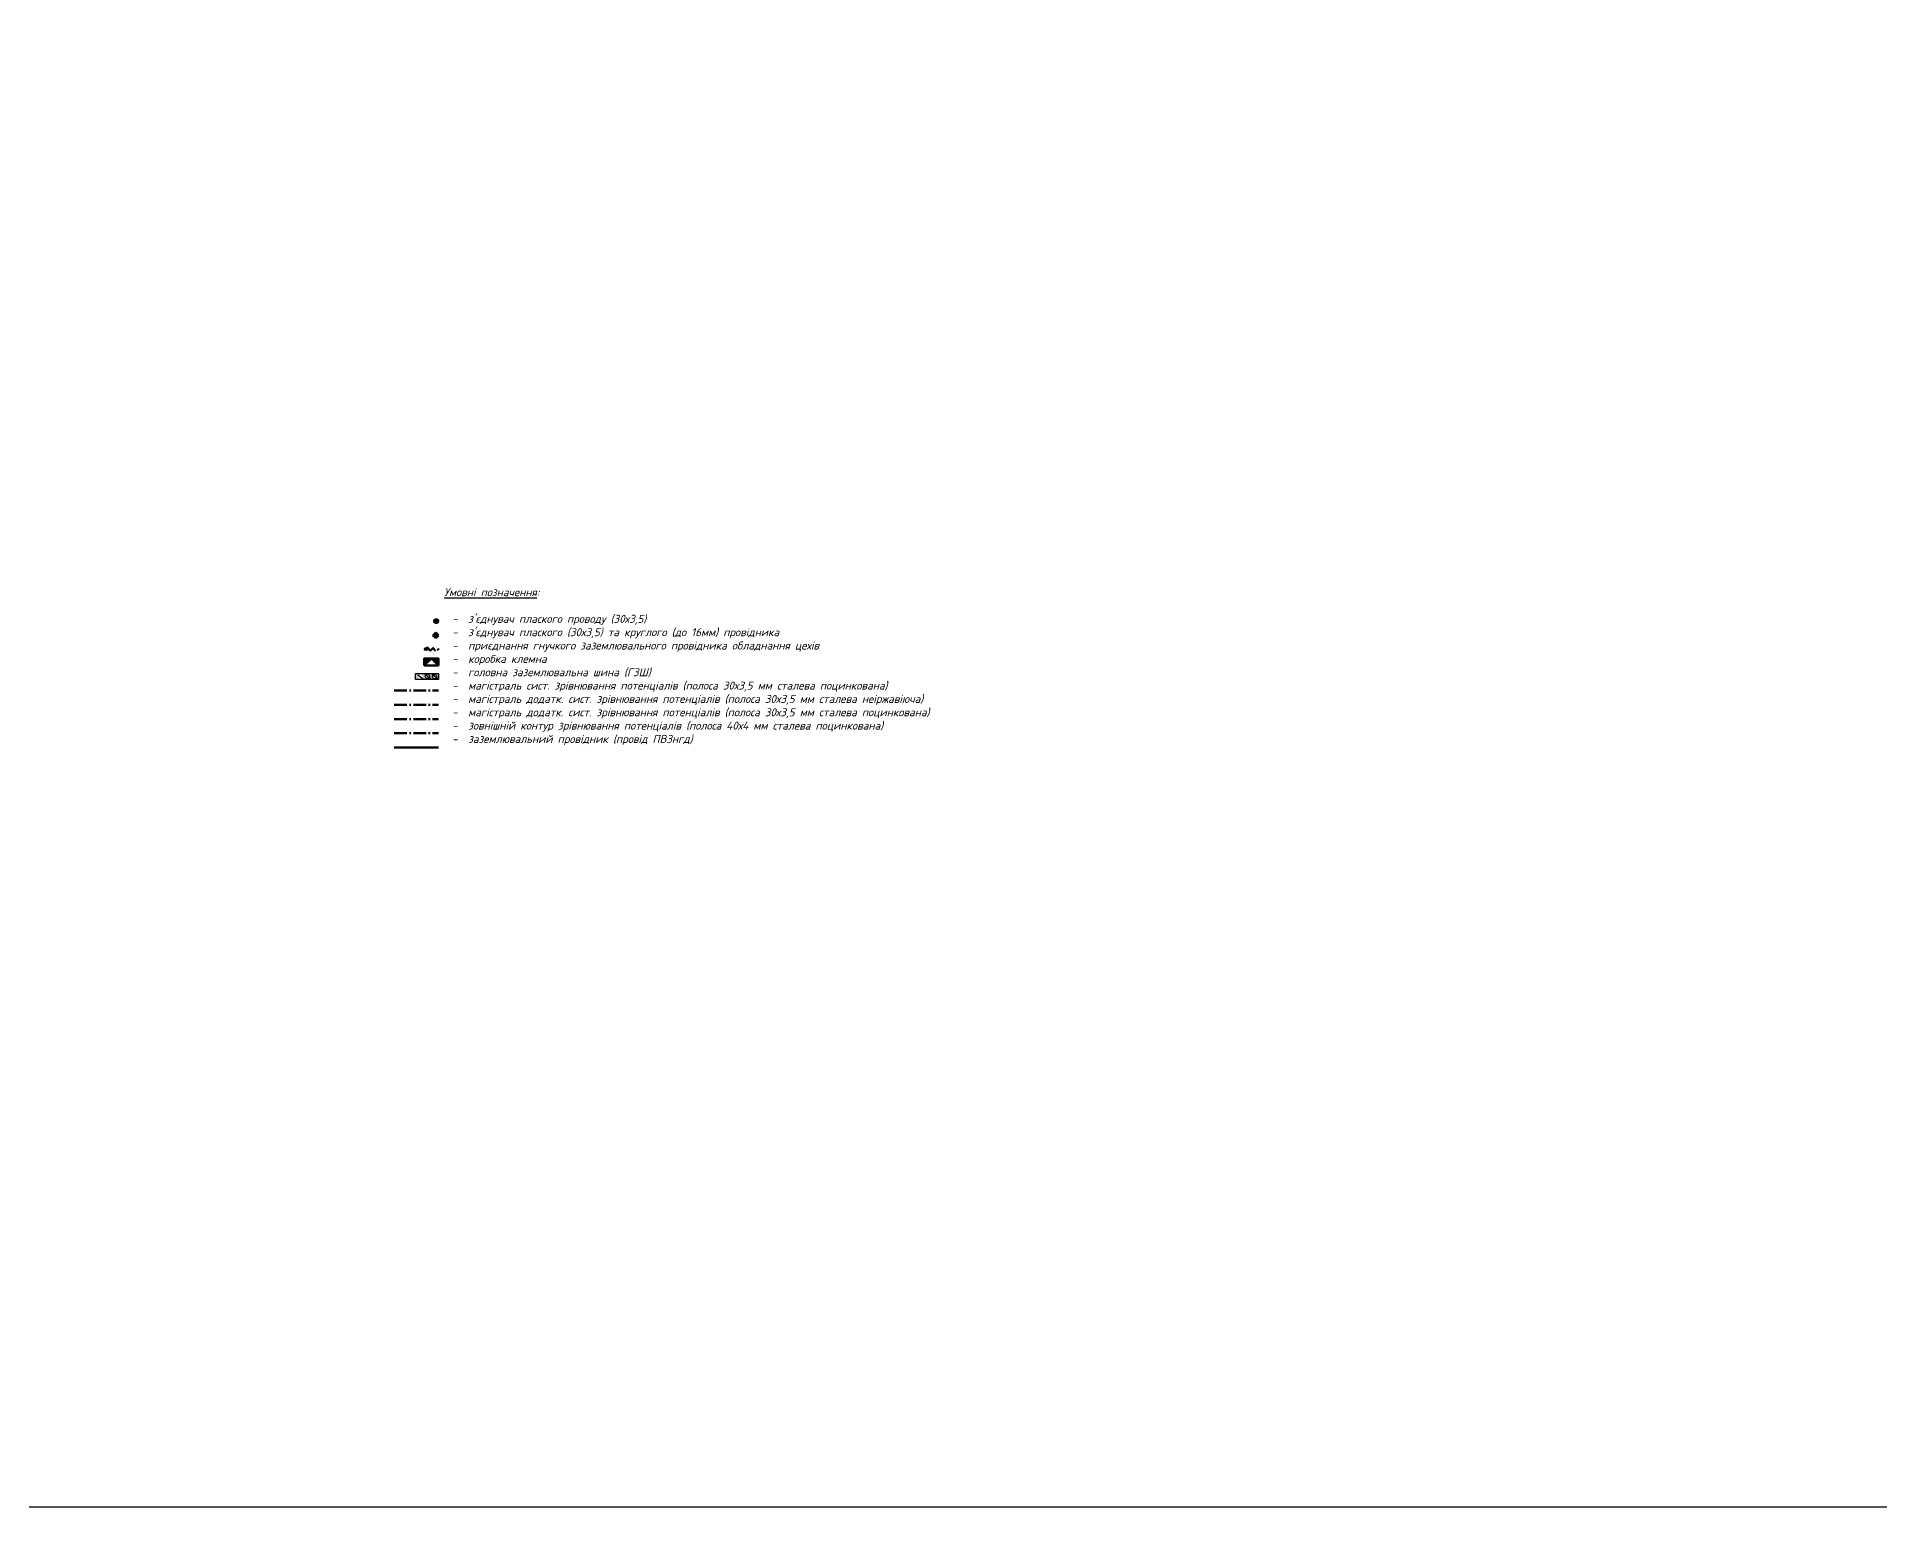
# Model space of a CAD drawing. Header units: millimetres. Extents: x 0 to 878967, y 0 to 534985.
# Drawn here: x 115098 to 230196, y 0 to 91833 of the extents above; entities that cross this region are included whole.
import ezdxf

# ---------------------------------------------------------------- set-up
doc = ezdxf.new("R2010")
doc.units = ezdxf.units.MM
doc.linetypes.add('DASHED', pattern=[9.525, 6.35, -3.175])
doc.linetypes.add('gost6', pattern=[12, 8, -1.5, 1, -1.5])
doc.layers.add('арх.', color=7, linetype='Continuous')
for name, color, linetype, lineweight in [('Заземл.провідник', 96, 'Continuous', 50), ('Заземлення', 7, 'gost6', 50), ('Привязки', 7, 'Continuous', 18)]:
    doc.layers.add(name, color=color, linetype=linetype, lineweight=lineweight)
doc.styles.add('ISO', font='isocpeui.ttf')

# ---------------------------------------------------------------- blocks, each defined once
blk = doc.blocks.new('61420040')
at = {"lineweight": 50}
for p, q in [((0, 0), (6, 0)), ((0, -3), (3, 0)), ((0, -1.92), (1.92, 0)), ((0, -2.59), (2.59, 0)), ((0, -2.68), (2.68, 0)), ((0, -3), (3, 0)), ((0, -3), (0, 0)), ((0, -1.52), (1.52, 0)), ((0, -1.61), (1.61, 0)), ((3, 0), (6, -3)), ((6, -1.54), (4.46, 0)), ((6, -1.49), (4.51, 0)), ((6, -1.45), (4.55, 0)), ((6, -1.36), (4.64, 0)), ((6, -1.31), (4.69, 0)), ((6, -1.27), (4.73, 0)), ((6, -1.22), (4.78, 0)), ((6, -1.18), (4.82, 0)), ((6, -1.13), (4.87, 0)), ((6, -1), (5, 0)), ((6, -0.95), (5.05, 0)), ((6, -0.91), (5.09, 0)), ((6, -0.86), (5.14, 0)), ((6, -0.82), (5.18, 0)), ((6, -0.77), (5.23, 0)), ((6, -0.68), (5.32, 0)), ((6, -0.59), (5.41, 0)), ((6, -0.55), (5.45, 0)), ((6, -0.5), (5.5, 0)), ((6, -0.46), (5.54, 0)), ((6, -0.41), (5.59, 0)), ((6, -0.37), (5.63, 0)), ((6, -0.32), (5.68, 0)), ((6, -0.28), (5.72, 0)), ((6, -0.23), (5.77, 0)), ((6, -0.19), (5.81, 0)), ((6, -0.14), (5.86, 0)), ((6, -0.1), (5.9, 0)), ((6, -0.05), (5.95, 0)), ((6, -0.01), (5.99, 0)), ((6, 0), (6, -3)), ((0, -1.87), (1.87, 0)), ((0, -1.96), (1.96, 0)), ((0, -2.01), (2.01, 0)), ((0, -2.05), (2.05, 0)), ((0, -2.1), (2.1, 0)), ((0, -2.14), (2.14, 0)), ((0, -2.19), (2.19, 0)), ((0, -2.23), (2.23, 0)), ((0, -2.28), (2.28, 0)), ((0, -2.32), (2.32, 0)), ((0, -2.37), (2.37, 0)), ((0, -2.41), (2.41, 0)), ((0, -2.46), (2.46, 0)), ((0, -2.5), (2.5, 0)), ((0, -2.55), (2.55, 0)), ((0, -2.64), (2.64, 0)), ((0, -2.73), (2.73, 0)), ((0, -2.77), (2.77, 0)), ((0, -2.82), (2.82, 0)), ((0, -2.86), (2.86, 0)), ((0, -2.91), (2.91, 0)), ((0, -2.95), (2.95, 0)), ((0, -0.03), (0.03, 0)), ((0, -0.08), (0.08, 0)), ((0, -0.12), (0.12, 0)), ((0, -0.17), (0.17, 0)), ((0, -0.21), (0.21, 0)), ((0, -0.26), (0.26, 0)), ((0, -0.3), (0.3, 0)), ((0, -0.35), (0.35, 0)), ((0, -0.39), (0.39, 0)), ((0, -0.44), (0.44, 0)), ((0, -0.48), (0.48, 0)), ((0, -0.53), (0.53, 0)), ((0, -0.57), (0.57, 0)), ((0, -0.62), (0.62, 0)), ((0, -0.66), (0.66, 0)), ((0, -0.71), (0.71, 0)), ((0, -0.75), (0.75, 0)), ((0, -0.8), (0.8, 0)), ((0, -0.84), (0.84, 0)), ((0, -0.89), (0.89, 0)), ((0, -0.93), (0.93, 0)), ((0, -0.98), (0.98, 0)), ((0, -1.02), (1.02, 0)), ((0, -1.07), (1.07, 0)), ((0, -1.11), (1.11, 0)), ((0, -1.16), (1.16, 0)), ((0, -1.2), (1.2, 0)), ((0, -1.25), (1.25, 0)), ((0, -1.29), (1.29, 0)), ((0, -1.34), (1.34, 0)), ((0, -1.38), (1.38, 0)), ((0, -1.43), (1.43, 0)), ((0, -1.47), (1.47, 0)), ((0, -1.56), (1.56, 0)), ((0, -1.65), (1.65, 0)), ((0, -1.69), (1.69, 0)), ((0, -1.74), (1.74, 0)), ((0, -1.78), (1.78, 0)), ((0, -1.83), (1.83, 0)), ((6, -3), (0, -3)), ((6, -2.97), (3.03, 0)), ((6, -2.93), (3.07, 0)), ((6, -2.88), (3.12, 0)), ((6, -2.84), (3.16, 0)), ((6, -2.79), (3.21, 0)), ((6, -2.75), (3.25, 0)), ((6, -2.7), (3.3, 0)), ((6, -2.66), (3.34, 0)), ((6, -2.61), (3.39, 0)), ((6, -2.57), (3.43, 0)), ((6, -2.52), (3.48, 0)), ((6, -2.48), (3.52, 0)), ((6, -2.43), (3.57, 0)), ((6, -2.39), (3.61, 0)), ((6, -2.34), (3.66, 0)), ((6, -2.3), (3.7, 0)), ((6, -2.25), (3.75, 0)), ((6, -2.21), (3.79, 0)), ((6, -2.16), (3.84, 0)), ((6, -2.12), (3.88, 0)), ((6, -2.07), (3.93, 0)), ((6, -2.03), (3.97, 0)), ((6, -1.98), (4.02, 0)), ((6, -1.94), (4.06, 0)), ((6, -1.89), (4.11, 0)), ((6, -1.85), (4.15, 0)), ((6, -1.8), (4.2, 0)), ((6, -1.76), (4.24, 0)), ((6, -1.71), (4.29, 0)), ((6, -1.67), (4.33, 0)), ((6, -1.63), (4.37, 0)), ((6, -1.58), (4.42, 0)), ((6, -1.4), (4.6, 0)), ((6, -1.09), (4.91, 0)), ((6, -1.04), (4.96, 0)), ((6, -0.73), (5.27, 0)), ((6, -0.64), (5.36, 0))]:
    blk.add_line(p, q, dxfattribs=at)

msp = doc.modelspace()

# ---------------------------------------------------------------- hatches: boundary and pattern name
h = msp.add_hatch(color=256)
h.dxf.hatch_style = 1
h.paths.add_polyline_path([(140198.1, 55340.8, 0.41421356), (140048.1, 55490.8), (140048.1, 55190.8, 0.41421356)])
h.paths.add_polyline_path([(140048.1, 55340.8), (139898.1, 55340.8, 0.41421356), (140048.1, 55190.8)])
h.paths.add_polyline_path([(140048.1, 55450.9), (140005, 55484.5, 0.33113096), (139898.1, 55340.8), (140048.1, 55340.8)])
h.paths.add_polyline_path([(140048.1, 55490.8, 0.07306155), (140005, 55484.5), (140048.1, 55450.9)])
at = {"lineweight": 25}
h = msp.add_hatch(color=256, dxfattribs=at)
h.paths.add_polyline_path([(140209.8, 51688.9), (140209.8, 52063.4), (138755.7, 52063.4), (138755.7, 51688.9)])
edge = h.paths.add_edge_path(flags=16)
edge.add_arc((139944.9, 51876.2), 135.3, 0, 360)
edge = h.paths.add_edge_path(flags=16)
edge.add_arc((139497.3, 51876.2), 135.3, 0, 360)
edge = h.paths.add_edge_path(flags=16)
edge.add_arc((139063, 51876.2), 135.3, 0, 360)
at = {"layer": 'Заземлення', "ltscale": 100}
h = msp.add_hatch(color=256, dxfattribs=at)
h.dxf.hatch_style = 1
h.paths.add_polyline_path([(140198.1, 54446.2), (140021.3, 54623), (139844.6, 54446.2), (140021.3, 54269.5)])

# ---------------------------------------------------------------- linework, layer by layer
at = {"lineweight": 25}
for p, q in [((138906.4, 51982), (139260.4, 51718.1)), ((139340.7, 52020.4), (139694.6, 51756.4)), ((139788.3, 52012.1), (140142.3, 51748.1))]:
    msp.add_line(p, q, dxfattribs=at)
at = {"color": 3}
msp.add_lwpolyline([(0, 350167.6), (878967.5, 350167.6), (878967.5, 0), (0, 0)], close=True, dxfattribs=at)
at = {"lineweight": 25}
msp.add_lwpolyline([(140198.1, 52063.3), (140198.1, 51688.8), (138755.7, 51688.9), (138755.7, 52063.4)], close=True, dxfattribs=at)
for centre in [(139497.3, 51884.5), (139944.9, 51876.2)]:
    msp.add_circle(centre, 135.3, dxfattribs=at)
at = {"linetype": 'gost6', "lineweight": 50, "ltscale": 100}
msp.add_spline([(139404.7, 53596), (139524.7, 53668.9), (139667.2, 53508), (139865.2, 53648.6), (140024.4, 53500.6), (140182.7, 53596), (140178, 53593.1)], degree=3, dxfattribs=at)
at = {"layer": 'арх.', "linetype": 'gost6', "lineweight": 30}
msp.add_circle((140048.1, 55340.8), 150, dxfattribs=at)
at = {"layer": 'Заземл.провідник', "color": 50, "ltscale": 100}
msp.add_line((137421.9, 47452.1), (140198.1, 47452.1), dxfattribs=at)
at = {"layer": 'Заземл.провідник', "linetype": 'DASHED', "ltscale": 30}
msp.add_line((137421.9, 47452.1), (140198.1, 47452.1), dxfattribs=at)
at = {"layer": 'Заземлення', "ltscale": 100}
msp.add_line((137421.9, 50999.7), (140198.1, 50999.7), dxfattribs=at)
at = {"layer": 'Заземлення', "color": 72, "ltscale": 100}
msp.add_line((137421.9, 50116.1), (140198.1, 50116.1), dxfattribs=at)
at = {"layer": 'Заземлення', "color": 150, "ltscale": 100}
msp.add_line((137421.9, 49226.5), (140198.1, 49226.5), dxfattribs=at)
at = {"layer": 'Заземлення', "color": 6, "ltscale": 100}
msp.add_line((137421.9, 48339.3), (140198.1, 48339.3), dxfattribs=at)
at = {"layer": 'Заземлення', "ltscale": 100}
msp.add_lwpolyline([(139844.6, 54446.2), (140021.3, 54623), (140198.1, 54446.2), (140021.3, 54269.5)], close=True, dxfattribs=at)
at = {"layer": 'Привязки', "lineweight": 30, "ltscale": 40}
msp.add_line((139315.1, 53508.3), (139492.7, 53707.1), dxfattribs=at)
msp.add_circle((139413, 53604), 97.2, dxfattribs=at)

# ---------------------------------------------------------------- block references
at = {"xscale": -150, "yscale": 150, "zscale": 150}
msp.add_blockref('61420040', (140198.1, 53010.1), dxfattribs=at)

# ---------------------------------------------------------------- texts
at = {"ltscale": 100, "insert": (140542.9, 57398.7), "char_height": 500, "attachment_point": 1, "style": 'ISO'}
msp.add_mtext_dynamic_manual_height_columns("{\\LУмовні позначення}:\\P\\P\\pi-1500,l2000,t1500;-^Iз'єднувач плаского проводу (30х3,5)\\P-^Iз'єднувач плаского (30х3,5) та круглого (до 16мм) провідника\\P-^Iприєднання гнучкого заземлювального провідника обладнання цехів\\P-^Iкоробка клемна\\P-^Iголовна заземлювальна шина (ГЗШ)\\P-^Iмагістраль сист. зрівнювання потенціалів (полоса 30х3,5 мм сталева поцинкована)\\P-^Iмагістраль додатк. сист. зрівнювання потенціалів (полоса 30х3,5 мм сталева неіржавіюча)\\P-^Iмагістраль додатк. сист. зрівнювання потенціалів (полоса 30х3,5 мм сталева поцинкована)\\P-^Iзовнішній контур зрівнювання потенціалів (полоса 40х4 мм сталева поцинкована)\\P-^Iзаземлювальний провідник (провід ПВ3нгд)", width=33437.638, gutter_width=12.5, heights=[0], dxfattribs=at)

doc.saveas('drawing.dxf')
